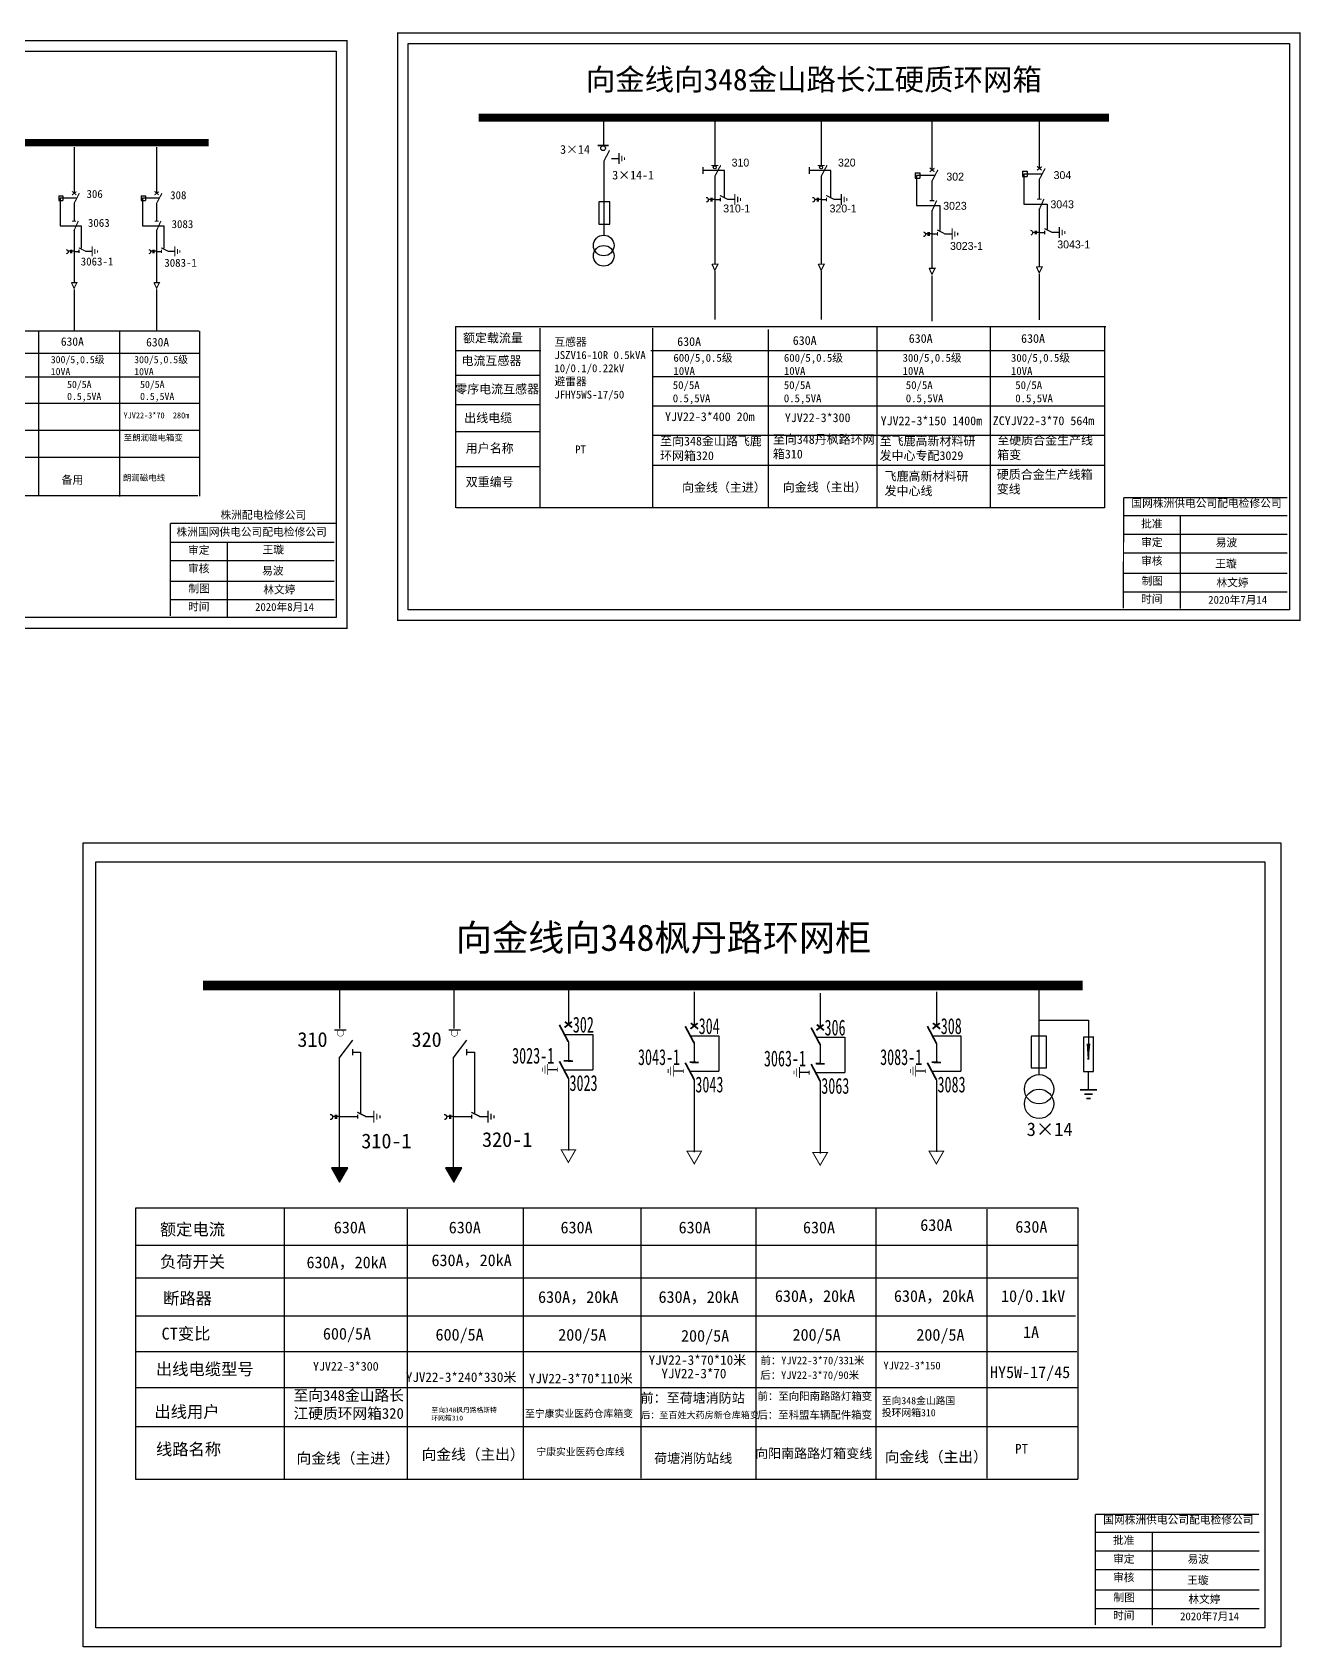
# Model space of a CAD drawing. Extents: x 1414 to 2152, y -447 to -213.
# Drawn here: x 1975.8 to 2152.2, y -437.2 to -212.6 of the extents above; entities that cross this region are included whole.
import ezdxf

# ---------------------------------------------------------------- set-up
doc = ezdxf.new("R2010")
doc.units = 0
doc.header["$LTSCALE"] = 0.774411
doc.linetypes.add('ACAD_ISO02W100', pattern=[15, 12, -3])
doc.linetypes.add('CENTER', pattern=[50.8, 31.75, -6.35, 6.35, -6.35])
doc.layers.get('0').update_dxf_attribs({"linetype": 'CONTINUOUS'})
doc.layers.add('1', color=7, linetype='CONTINUOUS')
doc.layers.add('2', color=7, linetype='CONTINUOUS')
doc.styles.add('HZ', font='')
doc.styles.add('hztxt_txtstyle_0.00_0_0', font='simkai.ttf')
doc.styles.add('hztxt_txtstyle_1.80_0_0', font='', dxfattribs={"height": 1.8, "bigfont": 'hztxt.shx'})
doc.styles.add('hztxt_txtstyle_2.70_0_0', font='simkai.ttf', dxfattribs={"height": 2.7})
doc.styles.add('KaiTi_GB2312_txtstyle_1.09_0_0', font='simkai_0.ttf', dxfattribs={"height": 1.0944})
doc.styles.get("Standard").update_dxf_attribs({"font": '', "height": 2.5})
doc.styles.add('字体', font='simkai_0.ttf', dxfattribs={"height": 2.5})
doc.styles.add('宋体', font='')
doc.styles.get('HZ').set_extended_font_data('SimSun')
doc.styles.get('hztxt_txtstyle_1.80_0_0').set_extended_font_data('hztxt')
doc.styles.get('Standard').set_extended_font_data('SimSun')
doc.styles.get('宋体').set_extended_font_data('SimSun')

# ---------------------------------------------------------------- blocks, each defined once
blk = doc.blocks.new('JD')
for points in [[(-2, 0.2), (-2, -0.2), (2, 0.2), (2, -0.2)], [(1, -1.2), (1, -0.8), (-1, -1.2), (-1, -0.8)], [(-0.5, -1.8), (-0.5, -2.2), (0.5, -1.8), (0.5, -2.2)]]:
    blk.add_trace(points)

msp = doc.modelspace()

# ---------------------------------------------------------------- hatches: boundary and pattern name
for points in [[(2018.56, -372.54), (2019.69, -370.58), (2017.43, -370.58)], [(2034.43, -372.54), (2035.56, -370.58), (2033.3, -370.58)]]:
    msp.add_hatch(color=7).paths.add_polyline_path(points)

# ---------------------------------------------------------------- linework, layer by layer
at = {"color": 0}
for p, q in [((2070.72, -224.43), (2070.72, -231.15)), ((2085.5, -224.43), (2085.5, -231.15)), ((2055.25, -224.72), (2055.25, -228.34)), ((2100.92, -224.74), (2100.92, -231.8)), ((2115.83, -224.53), (2115.83, -231.59)), ((1981.63, -228.62), (1981.63, -235.04)), ((1993.1, -228.62), (1993.1, -235.04)), ((2055.27, -230.57), (2055.27, -240.83)), ((2056.35, -230.17), (2057.38, -230.17)), ((2070.72, -232.65), (2070.72, -244.86)), ((2085.5, -232.65), (2085.5, -244.86)), ((2098.57, -232.18), (2099.23, -232.18)), ((2098.57, -232.18), (2098.57, -232.91)), ((2098.57, -232.91), (2099.23, -232.91)), ((2099.23, -232.18), (2099.23, -232.91)), ((2100.92, -233.29), (2100.92, -236.02)), ((2113.49, -231.97), (2114.15, -231.97)), ((2113.49, -231.97), (2113.49, -232.7)), ((2113.49, -232.7), (2114.15, -232.7)), ((2114.15, -231.97), (2114.15, -232.7)), ((2115.83, -233.09), (2115.83, -235.81)), ((1979.49, -235.38), (1980.09, -235.38)), ((1979.49, -235.38), (1979.49, -236.05)), ((1980.09, -235.38), (1980.09, -236.05)), ((1990.97, -235.38), (1991.57, -235.38)), ((1990.97, -235.38), (1990.97, -236.05)), ((1991.57, -235.38), (1991.57, -236.05)), ((1979.49, -236.05), (1980.09, -236.05)), ((1981.63, -236.4), (1981.63, -238.87)), ((1990.97, -236.05), (1991.57, -236.05)), ((1993.1, -236.4), (1993.1, -238.87)), ((2070.72, -235.89), (2071.48, -235.89)), ((2072.47, -235.87), (2073.5, -235.87)), ((2085.5, -235.89), (2086.26, -235.89)), ((2087.26, -235.87), (2088.29, -235.87)), ((2100.92, -237.38), (2100.92, -245.42)), ((2115.83, -237.17), (2115.83, -245.21)), ((1981.63, -240.11), (1981.63, -247.42)), ((1993.1, -240.11), (1993.1, -247.42)), ((2100.92, -240.68), (2101.68, -240.68)), ((2102.67, -240.66), (2103.71, -240.66)), ((2115.83, -240.47), (2116.59, -240.47)), ((2117.58, -240.45), (2118.62, -240.45)), ((1981.63, -243.11), (1982.32, -243.11)), ((1983.22, -243.09), (1984.16, -243.09)), ((1993.1, -243.11), (1993.79, -243.11)), ((1994.7, -243.09), (1995.64, -243.09)), ((2046.51, -256.92), (2034.74, -256.92)), ((2046.47, -260.39), (2034.69, -260.39)), ((2046.47, -264.47), (2034.69, -264.47)), ((2046.43, -268.2), (2034.65, -268.2)), ((2046.47, -273.05), (2034.69, -273.05)), ((2018.49, -355.32), (2018.49, -370.92)), ((2034.36, -355.32), (2034.36, -370.92)), ((2010.86, -376.1), (2010.86, -413.91)), ((2027.95, -376.31), (2027.95, -413.96)), ((1990.21, -381.3), (2005.24, -381.3)), ((2005.17, -381.3), (2017.85, -381.3)), ((2015.35, -381.3), (2121.24, -381.3)), ((1990.21, -385.86), (2005.18, -385.86)), ((2005.11, -385.86), (2017.79, -385.86)), ((2017.57, -385.86), (2121.18, -385.86)), ((1990.21, -396.08), (2005.07, -396.08)), ((2005, -396.08), (2017.68, -396.08)), ((2017.46, -396.08), (2121.07, -396.08))]:
    msp.add_line(p, q, dxfattribs=at)
at = {"color": 0, "linetype": 'ACAD_ISO02W100'}
for p, q in [((2101.25, -232.56), (2098.78, -232.56)), ((2098.78, -232.56), (2098.78, -236.75)), ((2116.16, -232.35), (2113.7, -232.35)), ((2113.7, -232.35), (2113.7, -236.54)), ((1981.93, -235.73), (1979.69, -235.73)), ((1979.69, -235.73), (1979.69, -239.54)), ((1993.4, -235.73), (1991.16, -235.73)), ((1991.16, -235.73), (1991.16, -239.54)), ((2098.78, -236.75), (2102.03, -236.75)), ((2102.03, -236.75), (2102.03, -240.21)), ((2113.7, -236.54), (2116.95, -236.54)), ((2116.95, -236.54), (2116.95, -240)), ((1979.69, -239.54), (1982.64, -239.54)), ((1982.64, -239.54), (1982.64, -242.68)), ((1991.16, -239.54), (1994.12, -239.54)), ((1994.12, -239.54), (1994.12, -242.68))]:
    msp.add_line(p, q, dxfattribs=at)
at = {"color": 0, "linetype": 'CENTER'}
for p, q in [((2070.72, -245.85), (2070.72, -252.6)), ((2085.51, -245.85), (2085.51, -252.6)), ((2100.92, -246.5), (2100.92, -252.83)), ((2115.83, -246.29), (2115.83, -252.63)), ((1981.63, -248.4), (1981.63, -254.16)), ((1993.11, -248.4), (1993.11, -254.16))]:
    msp.add_line(p, q, dxfattribs=at)
at = {"color": 0, "linetype": 'Continuous'}
for p, q in [((2034.67, -253.54), (2125.11, -253.54)), ((2034.72, -278.77), (2034.72, -253.54)), ((2093.26, -253.58), (2093.26, -278.77)), ((2108.99, -253.58), (2108.99, -278.77)), ((2124.93, -253.6), (2124.93, -278.78)), ((1904.37, -254.18), (1999.03, -254.18)), ((1976.69, -254.24), (1976.69, -277.13)), ((1987.95, -254.32), (1987.95, -277.21)), ((1999.09, -254.2), (1999.09, -277.14)), ((2046.41, -253.81), (2046.41, -278.77)), ((2062.04, -253.81), (2062.04, -278.77)), ((2078.14, -253.97), (2078.14, -278.75)), ((1929.08, -257.25), (1999.07, -257.25)), ((2061.85, -256.91), (2124.93, -256.91)), ((1929.25, -260.54), (1999.09, -260.54)), ((2062.04, -260.53), (2124.93, -260.53)), ((1929.25, -264.22), (1998.97, -264.22)), ((2062.04, -264.58), (2124.93, -264.58)), ((1929.25, -267.95), (1999.16, -267.95)), ((2062.04, -268.68), (2124.93, -268.68)), ((1929.25, -271.75), (1999.07, -271.75)), ((2062.04, -272.86), (2124.93, -272.86)), ((1998.82, -277.12), (1904.49, -277.12)), ((2124.93, -278.77), (2034.8, -278.77)), ((2127.56, -279.86), (2150.31, -279.86)), ((2135.45, -279.86), (2135.45, -292.79)), ((2127.56, -282.45), (2150.31, -282.45)), ((1995.02, -283.53), (2017.78, -283.53)), ((2002.92, -283.53), (2002.92, -293.87)), ((2127.56, -285.05), (2150.31, -285.05)), ((1995.02, -286.12), (2017.78, -286.12)), ((1995.02, -288.95), (2017.78, -288.95)), ((2127.56, -287.87), (2150.31, -287.87)), ((1995.02, -291.54), (2017.78, -291.54)), ((2127.56, -290.46), (2150.31, -290.46)), ((2123.65, -421.23), (2146.4, -421.23)), ((2131.54, -421.23), (2131.54, -434.17)), ((2123.65, -423.83), (2146.4, -423.83)), ((2123.65, -426.42), (2146.4, -426.42)), ((2123.65, -429.25), (2146.4, -429.25)), ((2123.65, -431.84), (2146.4, -431.84))]:
    msp.add_line(p, q, dxfattribs=at)
at = {"color": 7}
for p, q in [((2018.6, -351.17), (2018.6, -345.58)), ((2034.47, -351.17), (2034.47, -345.58))]:
    msp.add_line(p, q, dxfattribs=at)
for p, q in [((2115.77, -345.62), (2115.77, -357.68)), ((2050.36, -345.89), (2050.36, -350.72)), ((2067.87, -346.09), (2067.87, -350.91)), ((2085.37, -346.28), (2085.37, -351.11)), ((2101.53, -346.08), (2101.53, -350.91)), ((2017.85, -351.36), (2019.48, -351.36)), ((2033.72, -351.36), (2035.35, -351.36)), ((2049.81, -352), (2053.78, -352)), ((2053.78, -352), (2053.78, -356.93)), ((2067.32, -352.2), (2071.29, -352.2)), ((2071.29, -352.2), (2071.29, -357.12)), ((2084.82, -352.39), (2088.79, -352.39)), ((2088.79, -352.39), (2088.79, -357.32)), ((2100.98, -352.2), (2104.95, -352.2)), ((2104.95, -352.2), (2104.95, -357.12)), ((2116.84, -352.25), (2114.69, -352.25)), ((2114.69, -352.3), (2114.69, -356.66)), ((2116.84, -356.66), (2116.84, -352.25)), ((2123.43, -352.38), (2121.98, -352.38)), ((2020.34, -354.05), (2020.34, -354.9)), ((2020.36, -354.48), (2021.44, -354.48)), ((2021.44, -354.48), (2021.44, -363.05)), ((2036.21, -354.05), (2036.21, -354.9)), ((2036.23, -354.48), (2037.31, -354.48)), ((2037.31, -354.48), (2037.31, -363.05)), ((2050.36, -353.04), (2050.36, -355.69)), ((2067.87, -353.24), (2067.87, -355.89)), ((2085.37, -353.43), (2085.37, -356.09)), ((2101.53, -353.24), (2101.53, -355.89)), ((2048.84, -356.93), (2047.5, -356.93)), ((2049.74, -356.93), (2053.78, -356.93)), ((2114.69, -356.66), (2116.84, -356.66)), ((2050.36, -358.11), (2050.36, -368.16)), ((2066.35, -357.12), (2065, -357.12)), ((2067.24, -357.12), (2071.29, -357.12)), ((2067.87, -358.31), (2067.87, -368.36)), ((2083.85, -357.32), (2082.51, -357.32)), ((2084.74, -357.32), (2088.79, -357.32)), ((2085.37, -358.5), (2085.37, -368.55)), ((2100.01, -357.12), (2098.67, -357.12)), ((2100.9, -357.12), (2104.95, -357.12)), ((2101.53, -358.31), (2101.53, -368.35)), ((2018.56, -363.44), (2021.05, -363.44)), ((2022.15, -363.42), (2023.29, -363.42)), ((2034.43, -363.44), (2036.92, -363.44)), ((2038.02, -363.42), (2039.16, -363.42))]:
    msp.add_line(p, q)
at = {"linetype": 'Continuous'}
for p, q in [((2115.77, -350.04), (2122.7, -350.04)), ((2122.7, -350.04), (2122.7, -352.37))]:
    msp.add_line(p, q, dxfattribs=at)
at = {"color": 0, "linetype": 'Continuous', "const_width": 0.182}
for points in [[(2026.62, -212.73), (2152.1, -212.73), (2152.1, -294.43), (2026.62, -294.43)], [(1894.08, -213.8), (2019.57, -213.8), (2019.57, -295.51), (1894.08, -295.51)]]:
    msp.add_lwpolyline(points, close=True, dxfattribs=at)
at = {"color": 0, "linetype": 'Continuous'}
for points in [[(1895.56, -215.28), (2018.09, -215.28), (2018.09, -294.03), (1895.56, -294.03)], [(2028.09, -214.21), (2150.62, -214.21), (2150.62, -292.96), (2028.09, -292.96)]]:
    msp.add_lwpolyline(points, close=True, dxfattribs=at)
at = {"color": 0}
for points, const_width in [([(2037.87, -224.51), (2125.55, -224.51)], 1.1), ([(1904.49, -227.98), (2000.33, -227.98)], 0.998), ([(2054.42, -228.39), (2055.96, -228.39)], 0.261), ([(2055.27, -230.62), (2056.09, -229.05)], 0.165), ([(2070.23, -231.17), (2071.2, -231.17)], 0.165), ([(2070.72, -232.69), (2071.54, -231.13)], 0.165), ([(2085.02, -231.17), (2085.99, -231.17)], 0.165), ([(2085.5, -232.69), (2086.33, -231.13)], 0.165), ([(2115.52, -231.83), (2116.19, -231.33)], 0.165), ([(2115.52, -231.28), (2116.17, -231.82)], 0.165), ([(2100.6, -232.04), (2101.27, -231.54)], 0.165), ([(2100.61, -231.49), (2101.26, -232.03)], 0.165), ([(2100.92, -233.34), (2101.74, -231.77)], 0.165), ([(2115.83, -233.13), (2116.65, -231.57)], 0.165), ([(1981.35, -234.76), (1981.93, -235.25)], 0.15), ([(1981.34, -235.26), (1981.95, -234.8)], 0.15), ([(1981.63, -236.44), (1982.37, -235.02)], 0.15), ([(1992.82, -235.26), (1993.43, -234.8)], 0.15), ([(1992.82, -234.76), (1993.41, -235.25)], 0.15), ([(1993.1, -236.44), (1993.85, -235.02)], 0.15), ([(2071.43, -235.34), (2072.53, -235.89)], 0.165), ([(2071.48, -235.64), (2071.48, -236.15)], 0.165), ([(2086.22, -235.34), (2087.32, -235.89)], 0.165), ([(2086.26, -235.64), (2086.26, -236.15)], 0.165), ([(2115.8, -237.37), (2116.49, -235.82)], 0.165), ([(2100.62, -236.06), (2101.23, -236.06)], 0.165), ([(2100.88, -237.58), (2101.58, -236.03)], 0.165), ([(2115.53, -235.85), (2116.15, -235.85)], 0.165), ([(1981.36, -238.91), (1981.91, -238.91)], 0.15), ([(1981.59, -240.29), (1982.22, -238.88)], 0.15), ([(1992.83, -238.91), (1993.39, -238.91)], 0.15), ([(1993.07, -240.29), (1993.7, -238.88)], 0.15), ([(2101.64, -240.13), (2102.73, -240.68)], 0.165), ([(2116.55, -239.92), (2117.65, -240.47)], 0.165), ([(2116.59, -240.22), (2116.59, -240.72)], 0.165), ([(2101.68, -240.43), (2101.68, -240.93)], 0.165), ([(1982.28, -242.61), (1983.28, -243.11)], 0.15), ([(1982.32, -242.88), (1982.32, -243.34)], 0.15), ([(1993.76, -242.61), (1994.75, -243.11)], 0.15), ([(1993.79, -242.88), (1993.79, -243.34)], 0.15), ([(2070.31, -244.89), (2071.15, -244.89), (2070.72, -245.74), (2070.32, -244.87)], 0.165), ([(2085.1, -244.89), (2085.94, -244.89), (2085.51, -245.74), (2085.11, -244.87)], 0.165), ([(2100.51, -245.47), (2101.35, -245.47), (2100.92, -246.31), (2100.52, -245.45)], 0.165), ([(2115.43, -245.26), (2116.26, -245.26), (2115.83, -246.11), (2115.44, -245.24)], 0.165), ([(1981.26, -247.46), (1982.02, -247.46), (1981.63, -248.24), (1981.27, -247.45)], 0.15), ([(1992.73, -247.46), (1993.5, -247.46), (1993.11, -248.24), (1992.74, -247.45)], 0.15)]:
    msp.add_lwpolyline(points, dxfattribs=dict(at, const_width=const_width))
for points in [[(2069.06, -231.42), (2069.06, -232.34)], [(2083.84, -231.42), (2083.84, -232.34)], [(2070.16, -235.65), (2070.16, -236.15)], [(2070.32, -235.65), (2070.32, -236.15)], [(2084.95, -235.65), (2084.95, -236.15)], [(2085.1, -235.65), (2085.1, -236.15)], [(2054.61, -236.25), (2054.61, -239.33), (2056.14, -239.33), (2056.14, -236.22), (2054.61, -236.22)], [(2070.16, -235.88), (2069.82, -235.88)], [(2070.71, -235.88), (2070.32, -235.88)], [(2084.95, -235.88), (2084.6, -235.88)], [(2085.5, -235.88), (2085.1, -235.88)], [(2115.28, -240.23), (2115.28, -240.73)], [(2115.43, -240.23), (2115.43, -240.73)], [(2100.36, -240.67), (2100.02, -240.67)], [(2100.36, -240.44), (2100.36, -240.94)], [(2100.52, -240.44), (2100.52, -240.94)], [(2100.92, -240.67), (2100.52, -240.67)], [(2115.28, -240.46), (2114.93, -240.46)], [(2115.83, -240.46), (2115.43, -240.46)], [(1981.12, -243.1), (1980.81, -243.1)], [(1981.12, -242.89), (1981.12, -243.35)], [(1981.26, -242.89), (1981.26, -243.35)], [(1981.62, -243.1), (1981.26, -243.1)], [(1992.6, -243.1), (1992.28, -243.1)], [(1992.6, -242.89), (1992.6, -243.35)], [(1992.74, -242.89), (1992.74, -243.35)], [(1993.1, -243.1), (1992.74, -243.1)]]:
    msp.add_lwpolyline(points, dxfattribs=at)
at = {"color": 0, "linetype": 'ACAD_ISO02W100'}
for points in [[(2072.07, -235.63), (2072.07, -231.88), (2069.06, -231.88)], [(2086.85, -235.63), (2086.85, -231.88), (2083.84, -231.88)]]:
    msp.add_lwpolyline(points, dxfattribs=at)
at = {"color": 0}
for points in [[(2069.52, -235.6, -0.877934), (2069.53, -236.27)], [(2084.31, -235.6, -0.877934), (2084.32, -236.27)], [(2114.63, -240.18, -0.877934), (2114.65, -240.85)], [(2099.72, -240.39, -0.877934), (2099.73, -241.06)], [(1980.54, -242.85, -0.877934), (1980.55, -243.45)], [(1992.01, -242.85, -0.877934), (1992.03, -243.45)]]:
    msp.add_lwpolyline(points, format="xyb", dxfattribs=at)
at = {"color": 0, "linetype": 'Continuous', "const_width": 0.182}
for points in [[(2127.56, -277.38), (2127.54, -292.75)], [(2127.56, -277.38), (2150.31, -277.38)], [(1995.02, -280.93), (1995.01, -293.82)], [(1995.02, -280.93), (2018.09, -280.95)], [(2123.65, -418.76), (2123.63, -434.12)], [(2123.65, -418.76), (2146.4, -418.76)]]:
    msp.add_lwpolyline(points, dxfattribs=at)
at = {"linetype": 'Continuous'}
for points in [[(1982.91, -325.35), (2149.42, -325.35), (2149.42, -437.16), (1982.91, -437.16)], [(1984.68, -327.99), (2147.22, -327.99), (2147.22, -434.52), (1984.68, -434.52)]]:
    msp.add_lwpolyline(points, close=True, dxfattribs=at)
for points, const_width in [([(1999.58, -345.21), (2121.87, -345.21)], 1.33), ([(2050.83, -350.25), (2049.83, -351.04)], 0.25), ([(2049.89, -350.25), (2050.89, -351.04)], 0.25), ([(2017.85, -351.36), (2019.48, -351.36)], 0.139), ([(2033.72, -351.36), (2035.35, -351.36)], 0.139), ([(2050.36, -353.04), (2049.11, -350.67)], 0.25), ([(2067.87, -353.24), (2066.61, -350.87)], 0.25), ([(2068.34, -350.44), (2067.33, -351.23)], 0.25), ([(2067.39, -350.44), (2068.4, -351.23)], 0.25), ([(2085.37, -353.43), (2084.12, -351.06)], 0.25), ([(2085.84, -350.64), (2084.84, -351.43)], 0.25), ([(2084.9, -350.64), (2085.9, -351.43)], 0.25), ([(2101.53, -353.24), (2100.28, -350.86)], 0.25), ([(2102, -350.44), (2101, -351.23)], 0.25), ([(2101.06, -350.44), (2102.06, -351.23)], 0.25), ([(2046.73, -356.64), (2046.73, -357.18)], 0.109), ([(2047.1, -356.31), (2047.1, -357.48)], 0.109), ([(2047.49, -356.13), (2047.49, -357.66)], 0.109), ([(2048.84, -356.65), (2048.84, -357.2)], 0.109), ([(2050.36, -358.11), (2049.11, -355.74)], 0.25), ([(2051, -355.72), (2049.72, -355.67)], 0.25), ([(2064.24, -356.83), (2064.24, -357.38)], 0.109), ([(2064.6, -356.5), (2064.6, -357.68)], 0.109), ([(2064.99, -356.32), (2064.99, -357.86)], 0.109), ([(2066.35, -356.85), (2066.35, -357.39)], 0.109), ([(2067.87, -358.31), (2066.61, -355.94)], 0.25), ([(2068.5, -355.91), (2067.23, -355.87)], 0.25), ([(2081.74, -357.03), (2081.74, -357.57)], 0.109), ([(2082.11, -356.7), (2082.11, -357.87)], 0.109), ([(2082.5, -356.52), (2082.5, -358.05)], 0.109), ([(2085.37, -358.5), (2084.12, -356.13)], 0.25), ([(2086.01, -356.11), (2084.73, -356.06)], 0.25), ([(2097.9, -356.83), (2097.9, -357.38)], 0.109), ([(2098.27, -356.5), (2098.27, -357.68)], 0.109), ([(2098.66, -356.32), (2098.66, -357.86)], 0.109), ([(2100.01, -356.85), (2100.01, -357.39)], 0.109), ([(2101.53, -358.31), (2100.28, -355.94)], 0.25), ([(2102.17, -355.91), (2100.89, -355.87)], 0.25), ([(2083.85, -357.05), (2083.85, -357.59)], 0.109), ([(2021, -362.83), (2022.22, -363.44)], 0.182), ([(2021.05, -363.16), (2021.05, -363.72)], 0.182), ([(2036.87, -362.83), (2038.09, -363.44)], 0.182), ([(2036.92, -363.16), (2036.92, -363.72)], 0.182)]:
    msp.add_lwpolyline(points, dxfattribs=dict(const_width=const_width))
at = {"const_width": 0.0695}
for points in [[(2018.21, -351.81, 1), (2019.11, -351.81, 1)], [(2034.07, -351.81, 1), (2034.98, -351.81, 1)]]:
    msp.add_lwpolyline(points, format="xyb", close=True, dxfattribs=at)
for points in [[(2017.24, -363.12, -0.877934), (2017.25, -363.86)], [(2033.11, -363.12, -0.877934), (2033.12, -363.86)]]:
    msp.add_lwpolyline(points, format="xyb")
for points in [[(2017.95, -363.43), (2017.57, -363.43)], [(2017.95, -363.17), (2017.95, -363.73)], [(2018.12, -363.17), (2018.12, -363.73)], [(2018.56, -363.43), (2018.12, -363.43)], [(2033.82, -363.43), (2033.43, -363.43)], [(2033.82, -363.17), (2033.82, -363.73)], [(2033.99, -363.17), (2033.99, -363.73)], [(2034.43, -363.43), (2033.99, -363.43)]]:
    msp.add_lwpolyline(points)
at = {"color": 0, "const_width": 0.141}
for points in [[(2049.36, -368.05), (2050.36, -369.81), (2051.37, -368.05)], [(2066.86, -368.25), (2067.87, -370.01), (2068.87, -368.25)], [(2100.52, -368.25), (2101.53, -370.01), (2102.54, -368.25)], [(2084.36, -368.44), (2085.37, -370.2), (2086.38, -368.44)]]:
    msp.add_lwpolyline(points, close=True, dxfattribs=at)
at = {"color": 7}
for points in [[(2018.56, -372.54), (2019.69, -370.58), (2017.43, -370.58)], [(2034.43, -372.54), (2035.56, -370.58), (2033.3, -370.58)]]:
    msp.add_lwpolyline(points, close=True, dxfattribs=at)
at = {"color": 0}
for centre, radius in [((2055.19, -228.75), 0.335), ((2070.72, -231.41), 0.211), ((2085.5, -231.41), 0.211)]:
    msp.add_circle(centre, radius, dxfattribs=at)
for points in [[(2123.87, -359.6), (2123.87, -359.84), (2121.51, -359.6), (2121.51, -359.84)], [(2122.1, -360.43), (2122.1, -360.19), (2123.28, -360.43), (2123.28, -360.19)], [(2122.98, -360.78), (2122.98, -361.02), (2122.39, -360.78), (2122.39, -361.02)]]:
    msp.add_trace(points)
at = {"layer": '1'}
for points in [[(2017.24, -363.11, -0.877934), (2017.25, -363.85)], [(2033.11, -363.11, -0.877934), (2033.12, -363.85)]]:
    msp.add_lwpolyline(points, format="xyb", dxfattribs=at)
at = {"layer": '2'}
for p, q in [((2121.98, -352.38), (2121.98, -357.15)), ((2122.68, -352.41), (2122.69, -355.48)), ((2123.38, -357.15), (2123.38, -352.39)), ((2018.49, -355.32), (2020.37, -352.8)), ((2034.36, -355.32), (2036.24, -352.8)), ((2122.69, -355.41), (2122.55, -353.31)), ((2122.65, -355.48), (2122.86, -353.31)), ((2121.98, -357.15), (2123.38, -357.15)), ((2122.69, -359.72), (2122.69, -357.3)), ((1990.21, -376.1), (2005.18, -376.1)), ((1990.21, -413.91), (1990.21, -376.1)), ((2005.11, -376.1), (2017.79, -376.1)), ((2017.57, -376.1), (2121.18, -376.1)), ((2044.08, -376.13), (2044.08, -413.96)), ((2060.46, -376.26), (2060.46, -413.72)), ((2076.41, -376.26), (2076.41, -413.84)), ((2093.09, -376.26), (2093.09, -413.84)), ((2108.57, -376.33), (2108.57, -413.72)), ((2121.18, -376.1), (2121.18, -413.84)), ((1990.21, -391.12), (2015.17, -391.12)), ((2004.79, -391.12), (2017.47, -391.12)), ((2017.26, -391.12), (2120.87, -391.12)), ((1990.21, -401.13), (2121.09, -401.13)), ((2005.18, -406.59), (1990.21, -406.59)), ((2017.79, -406.59), (2005.11, -406.59)), ((2121.18, -406.59), (2017.57, -406.59)), ((2005.18, -413.91), (1990.21, -413.91)), ((2017.79, -413.91), (2005.11, -413.91)), ((2121.18, -413.91), (2017.57, -413.91))]:
    msp.add_line(p, q, dxfattribs=at)
at = {"layer": '2', "color": 0}
for centre in [(2055.28, -242.29), (2055.28, -243.73)]:
    msp.add_circle(centre, 1.44, dxfattribs=at)
at = {"layer": '2'}
for centre in [(2115.81, -359.63), (2115.81, -361.66)]:
    msp.add_circle(centre, 2.04, dxfattribs=at)

# ---------------------------------------------------------------- block references
at = {"color": 0, "rotation": 90}
for p, xscale, yscale, zscale in [((2057.4, -230.2), 0.3844120780053686, 0.3844120780053686, 0.3844120780054647), ((2073.52, -235.9), 0.3844120780053686, 0.3844120780053686, 0.3844120780054647), ((2088.31, -235.9), 0.3844120780053686, 0.3844120780053686, 0.3844120780054647), ((2103.72, -240.69), 0.3844120780053686, 0.3844120780053686, 0.3844120780054647), ((2118.63, -240.48), 0.3844120780053686, 0.3844120780053686, 0.3844120780054647), ((1984.17, -243.12), 0.3494655254594932, 0.3494655254594932, 0.3494655254595134), ((1995.65, -243.12), 0.3494655254594932, 0.3494655254594932, 0.3494655254595134)]:
    msp.add_blockref('JD', p, dxfattribs=dict(at, xscale=xscale, yscale=yscale, zscale=zscale))
at = {"xscale": 0.4250017950198526, "yscale": 0.4250017950198526, "zscale": 0.4250017950949055, "rotation": 90}
for p in [(2023.31, -363.45), (2039.18, -363.45)]:
    msp.add_blockref('JD', p, dxfattribs=at)

# ---------------------------------------------------------------- texts
at = {"color": 0, "linetype": 'Continuous', "style": 'hztxt_txtstyle_2.70_0_0'}
for s, height, p in [('3×14', 1.22, (2049.21, -229.54)), ('3×14-1', 1.22, (2056.46, -233.11)), ('306', 1.109, (1983.36, -235.68)), ('308', 1.109, (1994.99, -235.85)), ('3063', 1.109, (1983.56, -239.7)), ('3083', 1.109, (1995.19, -239.87)), ('3063-1', 1.109, (1982.56, -245.07)), ('3083-1', 1.109, (1994.18, -245.25))]:
    msp.add_text(s, height=height, dxfattribs=at).set_placement(p)
at = {"color": 0}
for s, height, style, p in [('310', 1.098, 'hztxt_txtstyle_1.80_0_0', (2073.06, -231.31)), ('320', 1.098, 'hztxt_txtstyle_1.80_0_0', (2087.85, -231.31)), ('302', 1.098, 'hztxt_txtstyle_1.80_0_0', (2102.92, -233.26)), ('304', 1.098, 'hztxt_txtstyle_1.80_0_0', (2117.83, -233.05)), ('310-1', 1.098, 'hztxt_txtstyle_1.80_0_0', (2071.89, -237.69)), ('320-1', 1.098, 'hztxt_txtstyle_1.80_0_0', (2086.68, -237.69)), ('3023', 1.098, 'hztxt_txtstyle_1.80_0_0', (2102.48, -237.32)), ('3043', 1.098, 'hztxt_txtstyle_1.80_0_0', (2117.39, -237.11)), ('3023-1', 1.098, 'hztxt_txtstyle_1.80_0_0', (2103.43, -242.9)), ('3043-1', 1.098, 'hztxt_txtstyle_1.80_0_0', (2118.34, -242.69)), ('额定电流', 1.661, 'HZ', (1993.56, -379.95)), ('负荷开关', 1.661, 'HZ', (1993.58, -384.44)), ('断路器', 1.661, 'HZ', (1994.01, -389.54)), ('CT变比', 1.661, 'HZ', (1993.8, -394.45)), ('出线电缆型号', 1.661, 'HZ', (1993.01, -399.38)), ('出线用户', 1.661, 'HZ', (1992.8, -405.31)), ('线路名称', 1.661, 'HZ', (1993.02, -410.52))]:
    msp.add_text(s, height=height, dxfattribs=dict(at, style=style)).set_placement(p)
at = {"style": 'HZ'}
msp.add_text('向金线向348枫丹路环网柜', height=3.6831, dxfattribs=at).set_placement((2034.72, -340.39))
at = {"style": '宋体', "width": 0.65}
for s, p in [('302', (2050.98, -351.75)), ('304', (2068.48, -351.95)), ('306', (2085.98, -352.15)), ('308', (2102.14, -351.95)), ('3023-1', (2042.54, -356.06)), ('3043-1', (2060.04, -356.26)), ('3063-1', (2077.55, -356.45)), ('3083-1', (2093.71, -356.26)), ('3023', (2050.52, -359.87)), ('3043', (2068.02, -360.07)), ('3063', (2085.53, -360.26)), ('3083', (2101.69, -360.07))]:
    msp.add_text(s, height=2.206, dxfattribs=at).set_placement(p)
at = {"color": 0}
for s, height, p in [('310', 2.055, (2012.68, -353.74)), ('320', 2.055, (2028.55, -353.74)), ('310-1', 2.055, (2021.57, -367.85)), ('320-1', 2.055, (2038.36, -367.65)), ('630A', 1.639, (2017.75, -379.67)), ('630A', 1.639, (2033.73, -379.67)), ('630A', 1.639, (2049.27, -379.67)), ('630A', 1.639, (2065.69, -379.67)), ('630A', 1.639, (2082.98, -379.67)), ('630A', 1.639, (2099.29, -379.33)), ('630A', 1.639, (2112.51, -379.58)), ('630A，20kA', 1.639, (2013.95, -384.53)), ('630A，20kA', 1.639, (2031.33, -384.23)), ('630A，20kA', 1.639, (2046.15, -389.34)), ('630A，20kA', 1.639, (2062.9, -389.34)), ('630A，20kA', 1.639, (2079.08, -389.21)), ('630A，20kA', 1.639, (2095.63, -389.21)), ('10/0.1kV', 1.639, (2110.53, -389.22)), ('600/5A', 1.639, (2016.23, -394.45)), ('600/5A', 1.639, (2031.89, -394.58)), ('200/5A', 1.639, (2048.95, -394.6)), ('200/5A', 1.639, (2081.53, -394.6)), ('200/5A', 1.639, (2098.75, -394.6)), ('1A', 1.639, (2113.58, -394.23)), ('200/5A', 1.639, (2066.03, -394.74)), ('YJV22-3*70*10米', 1.3284, (2061.53, -397.95)), ('前：YJV22-3*70/331米', 1.0627, (2077.06, -397.88)), ('YJV22-3*240*330米', 1.3284, (2027.77, -400.34)), ('YJV22-3*70*110米', 1.3284, (2044.87, -400.52)), ('YJV22-3*70', 1.328, (2063.3, -399.83)), ('后：YJV22-3*70/90米', 1.0627, (2077.04, -399.92)), ('YJV22-3*150', 1.0627, (2094.17, -398.59)), ('HY5W-17/45', 1.639, (2108.99, -399.8)), ('前：至荷塘消防站', 1.328, (2060.4, -403.21)), ('前：至向阳南路路灯箱变', 1.0627, (2076.66, -402.85)), ('后：至科盟车辆配件箱变', 1.0627, (2076.64, -405.45)), ('荷塘消防站线', 1.328, (2062.28, -411.6)), ('向阳南路路灯箱变线', 1.328, (2076.32, -410.93)), ('PT', 1.328, (2112.47, -410.29))]:
    msp.add_text(s, height=height, dxfattribs=at).set_placement(p)
msp.add_text('3×14', height=1.875).set_placement((2114.09, -366.13))
at = {"color": 0, "linetype": 'Continuous', "attachment_point": 1}
for s, insert, char_height, width, style in [('{\\fSimSun|b0|i0|c134|p2;向金线向348金山路长江硬质环网箱}', (2052.79, -217.7), 3, 85.7498, '字体'), ('{\\fSimSun|b0|i0|c134|p2;630A}', (1979.79, -255.06), 1.1757, 9.454, 'hztxt_txtstyle_0.00_0_0'), ('{\\fSimSun|b0|i0|c134|p2;630A}', (1991.65, -255.15), 1.1757, 9.454, 'hztxt_txtstyle_0.00_0_0'), ('{\\fSimSun|b0|i0|c134|p2;额定载流量}', (2035.71, -254.54), 1.2204, 19.6738, 'hztxt_txtstyle_2.70_0_0'), ('\\A1;{\\fSimSun|b0|i0|c134|p2;互感器\\PJSZV16-10R 0.5kVA\\P10/0.1/0.22kV\\P避雷器\\PJFHY5WS-17/50}', (2048.42, -255.15), 1.0983, 20.2524, 'hztxt_txtstyle_2.70_0_0'), ('{\\fSimSun|b0|i0|c134|p2;630A}', (2065.49, -255.04), 1.2204, 19.6738, 'hztxt_txtstyle_2.70_0_0'), ('{\\fSimSun|b0|i0|c134|p2;630A}', (2081.56, -254.89), 1.2204, 19.6738, 'hztxt_txtstyle_2.70_0_0'), ('{\\fSimSun|b0|i0|c134|p2;630A}', (2097.69, -254.61), 1.2204, 19.6738, 'hztxt_txtstyle_2.70_0_0'), ('{\\fSimSun|b0|i0|c134|p2;630A}', (2113.31, -254.61), 1.2204, 19.6738, 'hztxt_txtstyle_2.70_0_0'), ('\\A1;{\\fSimSun|b0|i0|c134|p2;300/5,0.5级\\P10VA}', (1978.39, -257.66), 0.9985, 18.4113, 'hztxt_txtstyle_2.70_0_0'), ('\\A1;{\\fSimSun|b0|i0|c134|p2;300/5,0.5级\\P10VA}', (1989.99, -257.66), 0.9985, 18.4113, 'hztxt_txtstyle_2.70_0_0'), ('{\\fSimSun|b0|i0|c134|p2;电流互感器}', (2035.5, -257.71), 1.2204, 19.6738, 'hztxt_txtstyle_2.70_0_0'), ('\\A1;{\\fSimSun|b0|i0|c134|p2;600/5,0.5级\\P10VA}', (2064.97, -257.36), 1.0983, 20.2524, 'hztxt_txtstyle_2.70_0_0'), ('\\A1;{\\fSimSun|b0|i0|c134|p2;600/5,0.5级\\P10VA}', (2080.33, -257.36), 1.0983, 20.2524, 'hztxt_txtstyle_2.70_0_0'), ('\\A1;{\\fSimSun|b0|i0|c134|p2;300/5,0.5级\\P10VA}', (2096.83, -257.36), 1.0983, 20.2524, 'hztxt_txtstyle_2.70_0_0'), ('\\A1;{\\fSimSun|b0|i0|c134|p2;300/5,0.5级\\P10VA}', (2111.9, -257.36), 1.0983, 20.2524, 'hztxt_txtstyle_2.70_0_0'), ('{\\fSimSun|b0|i0|c134|p2;50/5A\\P0.5,5VA}', (1980.66, -261.11), 0.9985, 17.8852, 'hztxt_txtstyle_2.70_0_0'), ('{\\fSimSun|b0|i0|c134|p2;50/5A\\P0.5,5VA}', (1990.81, -261.11), 0.9985, 17.8852, 'hztxt_txtstyle_2.70_0_0'), ('{\\fSimSun|b0|i0|c134|p2;零序电流互感器}', (2034.63, -261.65), 1.2204, 19.6738, 'hztxt_txtstyle_2.70_0_0'), ('{\\fSimSun|b0|i0|c134|p2;50/5A\\P0.5,5VA}', (2064.88, -261.16), 1.0983, 19.6738, 'hztxt_txtstyle_2.70_0_0'), ('{\\fSimSun|b0|i0|c134|p2;50/5A\\P0.5,5VA}', (2080.32, -261.16), 1.0983, 19.6738, 'hztxt_txtstyle_2.70_0_0'), ('{\\fSimSun|b0|i0|c134|p2;50/5A\\P0.5,5VA}', (2097.28, -261.16), 1.0983, 19.6738, 'hztxt_txtstyle_2.70_0_0'), ('{\\fSimSun|b0|i0|c134|p2;50/5A\\P0.5,5VA}', (2112.5, -261.16), 1.0983, 19.6738, 'hztxt_txtstyle_2.70_0_0'), ('{\\fSimSun|b0|i0|c134|p2;出线电缆}', (2035.88, -265.65), 1.2204, 19.6738, 'hztxt_txtstyle_2.70_0_0'), ('YJV22-3*400 20m', (2063.8, -265.49), 1.2204, 19.6738, 'hztxt_txtstyle_2.70_0_0'), ('YJV22-3*300', (2080.46, -265.63), 1.2204, 19.6738, 'hztxt_txtstyle_2.70_0_0'), ('YJV22-3*150 1400m', (2093.78, -266.06), 1.2204, 19.6738, 'hztxt_txtstyle_2.70_0_0'), ('ZCYJV22-3*70 564m', (2109.37, -266.05), 1.2204, 19.6738, 'hztxt_txtstyle_2.70_0_0'), ('{\\fSimSun|b0|i0|c134|p2;至向348金山路飞鹿环网箱320}', (2063.11, -268.88), 1.2204, 14.9176, 'hztxt_txtstyle_2.70_0_0'), ('{\\fSimSun|b0|i0|c134|p2;至向348丹枫路环网箱310}', (2078.8, -268.65), 1.2204, 14.9176, 'hztxt_txtstyle_2.70_0_0'), ('{\\fSimSun|b0|i0|c134|p2;至飞鹿高新材料研发中心专配3029}', (2093.64, -268.87), 1.2204, 14.1772, 'hztxt_txtstyle_2.70_0_0'), ('{\\fSimSun|b0|i0|c134|p2;至硬质合金生产线箱变}', (2109.99, -268.76), 1.2204, 13.7481, 'hztxt_txtstyle_2.70_0_0'), ('{\\fSimSun|b0|i0|c134|p2;用户名称}', (2036.09, -269.88), 1.2204, 19.6738, 'hztxt_txtstyle_2.70_0_0'), ('{\\fSimSun|b0|i0|c134|p2;PT}', (2051.3, -270.1), 1.1026, 8.5785, 'hztxt_txtstyle_0.00_0_0'), ('{\\fSimSun|b0|i0|c134|p2;飞鹿高新材料研发中心线}', (2094.33, -273.78), 1.2204, 12.5813, 'hztxt_txtstyle_2.70_0_0'), ('{\\fSimSun|b0|i0|c134|p2;硬质合金生产线箱变线}', (2109.93, -273.53), 1.2204, 13.7481, 'hztxt_txtstyle_2.70_0_0'), ('{\\fSimSun|b0|i0|c134|p2;备用}', (1979.89, -274.33), 1.1094, 17.8852, 'hztxt_txtstyle_2.70_0_0'), ('{\\fSimSun|b0|i0|c134|p2;双重编号}', (2036.09, -274.57), 1.2204, 19.6738, 'hztxt_txtstyle_2.70_0_0'), ('{\\fSimSun|b0|i0|c134|p2;向金线（主进）}', (2066.16, -275.33), 1.2204, 12.5813, 'hztxt_txtstyle_2.70_0_0'), ('{\\fSimSun|b0|i0|c134|p2;向金线（主出）}', (2080.18, -275.29), 1.2204, 12.5813, 'hztxt_txtstyle_2.70_0_0'), ('国网株洲供电公司配电检修公司', (2128.64, -277.58), 1.0944, 29.9201, '字体'), ('{\\fKaiTi_GB2312|b0|i0|c134|p49;批准}', (2130, -280.43), 1.0944, 8.5588, '字体'), ('\\f\uffbfﾬￌﾣﾤ_GB2312|b0|i0|c134|p49;审定', (2130, -283.02), 1.0944, 8.5588, '字体'), ('{\\fSimSun|b0|i0|c134|p2;易波}', (2140.37, -283.04), 1.0944, 8.5588, '字体'), ('易波', (2007.78, -286.97), 1.094, 8.5588, '字体'), ('\\f\uffbfﾬￌﾣﾤ_GB2312|b0|i0|c134|p49;审核', (2130, -285.6), 1.0944, 8.5588, '字体'), ('王璇', (2140.31, -285.98), 1.094, 8.5588, '字体'), ('\\f\uffbfﾬￌﾣﾤ_GB2312|b0|i0|c134|p49;制图', (2130.06, -288.38), 1.0944, 8.5588, '字体'), ('{\\fSimSun|b0|i0|c134|p2;林文婷}', (2140.47, -288.61), 1.0944, 8.5588, '字体'), ('\\f\uffbfﾬￌﾣﾤ_GB2312|b0|i0|c134|p49;时间', (2130, -290.89), 1.0944, 8.5588, '字体'), ('2020{\\fSimSun|b0|i0|c134|p2;年}7{\\fSimSun|b0|i0|c134|p2;月14}', (2139.33, -291.02), 1.0944, 16.0081, '字体'), ('YJV22-3*300', (2014.85, -397.55), 1.2204, 19.6738, 'hztxt_txtstyle_2.70_0_0'), ('国网株洲供电公司配电检修公司', (2124.73, -418.95), 1.0944, 29.9201, '字体'), ('{\\fKaiTi_GB2312|b0|i0|c134|p49;批准}', (2126.09, -421.8), 1.0944, 8.5588, '字体'), ('\\f\uffbfﾬￌﾣﾤ_GB2312|b0|i0|c134|p49;审定', (2126.09, -424.4), 1.0944, 8.5588, '字体'), ('{\\fSimSun|b0|i0|c134|p2;易波}', (2136.45, -424.42), 1.0944, 8.5588, '字体'), ('\\f\uffbfﾬￌﾣﾤ_GB2312|b0|i0|c134|p49;审核', (2126.09, -426.97), 1.0944, 8.5588, '字体'), ('王璇', (2136.4, -427.35), 1.094, 8.5588, '字体'), ('\\f\uffbfﾬￌﾣﾤ_GB2312|b0|i0|c134|p49;制图', (2126.15, -429.75), 1.0944, 8.5588, '字体'), ('{\\fSimSun|b0|i0|c134|p2;林文婷}', (2136.56, -429.99), 1.0944, 8.5588, '字体'), ('\\f\uffbfﾬￌﾣﾤ_GB2312|b0|i0|c134|p49;时间', (2126.09, -432.27), 1.0944, 8.5588, '字体'), ('2020{\\fSimSun|b0|i0|c134|p2;年}7{\\fSimSun|b0|i0|c134|p2;月14}', (2135.42, -432.39), 1.0944, 16.0081, '字体')]:
    msp.add_mtext(s, dxfattribs=dict(at, insert=insert, char_height=char_height, width=width, style=style))
at = {"attachment_point": 1, "style": '字体'}
for s, insert, char_height, width in [('{\\fSimSun|b0|i0|c134|p2;YJV22-3*70  280m}', (1988.51, -265.5), 0.84, 10.4493), ('{\\fSimSun|b0|i0|c134|p2;至朗润磁电箱变}', (1988.53, -268.6), 0.84, 10.4493), ('{\\fSimSun|b0|i0|c134|p2;朗润磁电线}', (1988.42, -274.17), 0.84, 10.4493), ('{\\fSimSun|b0|i0|c134|p2;至向348金山路长江硬质环网箱320}', (2012.15, -401.46), 1.5, 16.5936), ('{\\fSimSun|b0|i0|c134|p2;至向348枫丹路格斯特环网箱310}', (2031.32, -403.9), 0.6712, 9.2096), ('{\\fSimSun|b0|i0|c134|p2;后：至百姓大药房新仓库箱变}', (2060.49, -404.49), 0.9, 16.9901)]:
    msp.add_mtext(s, dxfattribs=dict(at, insert=insert, char_height=char_height, width=width))
at = {"color": 18, "linetype": 'Continuous', "true_color": 0x000000, "insert": (2001.98, -279.21), "char_height": 1.094, "width": 29.9201, "attachment_point": 1, "style": 'KaiTi_GB2312_txtstyle_1.09_0_0'}
msp.add_mtext('株洲配电检修公司 ', dxfattribs=at)
at = {"color": 7, "linetype": 'Continuous', "true_color": 0xffffff, "attachment_point": 1}
for s, insert, char_height, width, style in [('株洲国网供电公司配电检修公司', (1995.87, -281.57), 1.0944, 29.9201, '字体'), ('{\\fSimSun|b0|i0|c134|p2;王璇}', (2007.84, -284.03), 1.0944, 8.5588, '字体'), ('2020年8月14', (2006.8, -292.01), 1.094, 16.0081, 'KaiTi_GB2312_txtstyle_1.09_0_0')]:
    msp.add_mtext(s, dxfattribs=dict(at, insert=insert, char_height=char_height, width=width, style=style))
at = {"color": 7, "linetype": 'Continuous', "char_height": 1.094, "width": 8.5588, "attachment_point": 1, "style": 'KaiTi_GB2312_txtstyle_1.09_0_0'}
for s, insert in [('审定', (1997.47, -284.1)), ('审核', (1997.47, -286.67)), ('制图', (1997.53, -289.45)), ('林文婷', (2007.94, -289.6)), ('时间', (1997.47, -291.96))]:
    msp.add_mtext(s, dxfattribs=dict(at, insert=insert))
at = {"color": 0, "char_height": 1.5, "attachment_point": 1, "style": '字体'}
for s, insert, width in [('{\\fSimSun|b0|i0|c134|p2;\\H0.6667x;至宁康实业医药仓库箱变\\H1.5x; }', (2044.34, -404.23), 15.907), ('{\\fSimSun|b0|i0|c134|p2;\\H0.6667x;至向348金山路国投环网箱310}', (2093.94, -402.44), 10.9908), ('{\\fSimSun|b0|i0|c134|p2;\\H0.6667x;宁康实业医药仓库线\\H1.5x; }', (2045.91, -409.54), 15.907)]:
    msp.add_mtext(s, dxfattribs=dict(at, insert=insert, width=width))
at = {"layer": '2', "color": 7, "char_height": 1.5, "width": 83.0504, "attachment_point": 1, "style": '字体'}
for s, insert in [('{\\fSimSun|b0|i0|c134|p2;向金线（主进）}', (2012.57, -410.19)), ('{\\fSimSun|b0|i0|c134|p2;向金线（主出）}', (2029.96, -409.66)), ('{\\fSimSun|b0|i0|c134|p2;向金线（主出）}', (2094.35, -410))]:
    msp.add_mtext(s, dxfattribs=dict(at, insert=insert))

doc.saveas('drawing.dxf')
